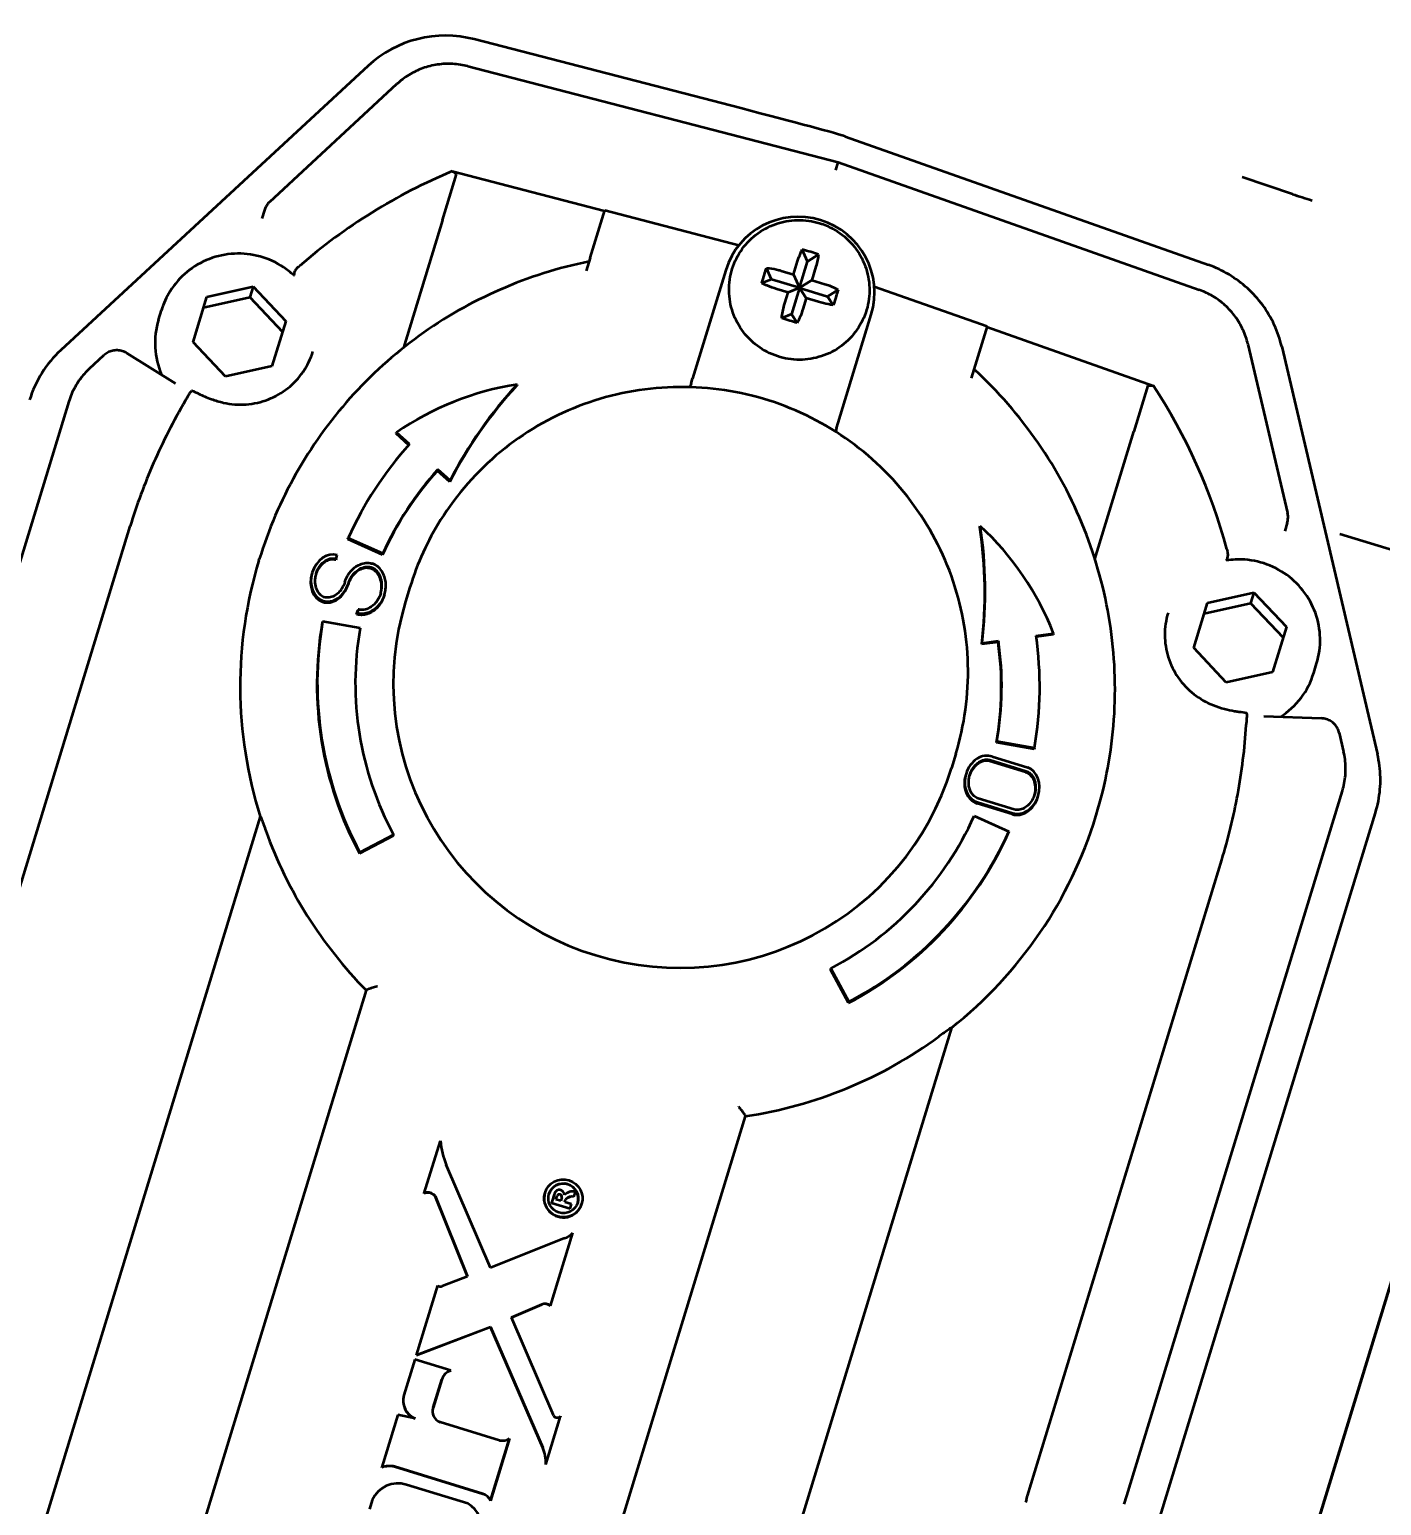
# Model space of a CAD drawing. Header units: inches. Extents: x 11 to 1621, y 11 to 1332.
# Drawn here: x 1189.688 to 1192.485, y 367.974 to 371.029 of the extents above; entities that cross this region are included whole.
import ezdxf

# ---------------------------------------------------------------- set-up
doc = ezdxf.new("R2010")
doc.units = ezdxf.units.IN
doc.header["$LTSCALE"] = 48
doc.header["$MEASUREMENT"] = 0
doc.layers.add('Visible (ANSI)', color=7, linetype='Continuous', lineweight=50)

msp = doc.modelspace()

# ---------------------------------------------------------------- linework, layer by layer
at = {"layer": 'Visible (ANSI)'}
for p, q in [((1191.159547, 370.866202), (1190.608197, 371.009011)), ((1190.388245, 370.95404), (1189.752221, 370.365356)), ((1190.594744, 370.953238), (1191.361402, 370.754662)), ((1190.184747, 370.672781), (1190.448132, 370.916562)), ((1191.375669, 370.807918), (1192.127358, 370.542046)), ((1190.542571, 370.634883), (1190.571555, 370.729686)), ((1190.562108, 370.735838), (1190.87779, 370.654072)), ((1191.356392, 370.738277), (1191.361402, 370.754662)), ((1191.361402, 370.754662), (1192.108032, 370.49058)), ((1192.301059, 370.688719), (1192.197477, 370.723875)), ((1190.173918, 370.655529), (1190.168659, 370.638329)), ((1190.848028, 370.556725), (1190.878085, 370.655037)), ((1190.878085, 370.655037), (1191.155789, 370.583108)), ((1190.542571, 370.634883), (1190.461822, 370.370765)), ((1190.848028, 370.556725), (1190.839821, 370.529883)), ((1191.268875, 370.522292), (1191.277263, 370.549726)), ((1191.280921, 370.494364), (1191.297601, 370.54892)), ((1191.297601, 370.54892), (1191.286868, 370.573802)), ((1191.320489, 370.563596), (1191.297601, 370.54892)), ((1191.128492, 370.53148), (1191.059927, 370.307212)), ((1191.222998, 370.512073), (1191.212822, 370.535665)), ((1191.243238, 370.53013), (1191.268875, 370.522292)), ((1191.268875, 370.522292), (1191.280921, 370.494364)), ((1191.315125, 370.538909), (1191.306525, 370.510781)), ((1190.054839, 370.475714), (1190.150618, 370.497452)), ((1190.150618, 370.497452), (1190.143857, 370.475338)), ((1190.150618, 370.497452), (1190.217867, 370.425871)), ((1191.222998, 370.512073), (1191.203414, 370.504225)), ((1191.280921, 370.494364), (1191.222998, 370.512073)), ((1191.257463, 370.484964), (1191.234024, 370.49213)), ((1191.25064, 370.462647), (1191.257463, 370.484964)), ((1191.280921, 370.494364), (1191.257463, 370.484964)), ((1191.280921, 370.494364), (1191.264242, 370.439808)), ((1191.306525, 370.510781), (1191.280921, 370.494364)), ((1191.280921, 370.494364), (1191.295113, 370.473454)), ((1191.280921, 370.494364), (1191.338844, 370.476655)), ((1191.306525, 370.510781), (1191.333807, 370.50244)), ((1191.338844, 370.476655), (1191.360845, 370.490763)), ((1191.43593, 370.49746), (1191.669229, 370.414943)), ((1190.026308, 370.382394), (1190.054839, 370.475714)), ((1190.048078, 370.453599), (1190.143857, 370.475338)), ((1190.143857, 370.475338), (1190.211106, 370.403757)), ((1191.295113, 370.473454), (1191.288077, 370.450442)), ((1191.320197, 370.465785), (1191.295113, 370.473454)), ((1191.338844, 370.476655), (1191.350899, 370.458893)), ((1189.954564, 370.428482), (1189.960573, 370.448139)), ((1190.217867, 370.425871), (1190.189336, 370.332552)), ((1191.264242, 370.439808), (1191.244332, 370.43183)), ((1191.264242, 370.439808), (1191.276331, 370.421995)), ((1191.361125, 370.215127), (1191.42969, 370.439394)), ((1191.669229, 370.414943), (1191.639172, 370.31663)), ((1191.668934, 370.413977), (1192.01352, 370.292097)), ((1190.093557, 370.310813), (1190.026308, 370.382394)), ((1192.20907, 370.37819), (1192.291106, 370.028803)), ((1192.278933, 370.373466), (1192.477033, 369.529765)), ((1189.812108, 370.327879), (1189.841384, 370.354975)), ((1189.888985, 370.359467), (1189.990112, 370.296576)), ((1190.189336, 370.332552), (1190.093557, 370.310813)), ((1191.056642, 370.296468), (1191.059927, 370.307212)), ((1191.639172, 370.31663), (1191.636491, 370.307862)), ((1190.696774, 370.294674), (1190.696023, 370.292217)), ((1192.002247, 370.292279), (1191.973263, 370.197477)), ((1189.769029, 370.259261), (1189.322907, 368.800063)), ((1191.35784, 370.204382), (1191.361125, 370.215127)), ((1190.446178, 370.192797), (1190.446929, 370.195254)), ((1190.472474, 370.169277), (1190.446178, 370.192797)), ((1190.474037, 370.171007), (1190.446929, 370.195254)), ((1191.892514, 369.933358), (1191.973263, 370.197477)), ((1190.532636, 370.118592), (1190.531884, 370.116135)), ((1190.557248, 370.093448), (1190.531884, 370.116135)), ((1190.557999, 370.095905), (1190.532636, 370.118592)), ((1190.557248, 370.093448), (1190.557999, 370.095905)), ((1189.493606, 368.685108), (1189.895971, 370.001184)), ((1191.65443, 369.999202), (1191.655181, 370.001659)), ((1192.290436, 370.008445), (1192.285177, 369.991245)), ((1190.346384, 369.974112), (1190.347135, 369.976569)), ((1190.41834, 369.942164), (1190.346384, 369.974112)), ((1190.419092, 369.944621), (1190.347135, 369.976569)), ((1192.399597, 369.985369), (1192.929297, 369.823423)), ((1190.162525, 369.930437), (1190.163276, 369.932895)), ((1190.322339, 369.933922), (1190.321588, 369.931464)), ((1190.322339, 369.933922), (1190.324696, 369.94163)), ((1190.41834, 369.942164), (1190.419092, 369.944621)), ((1190.272815, 369.905594), (1190.272064, 369.903137)), ((1190.394397, 369.91622), (1190.393646, 369.913763)), ((1190.340015, 369.885174), (1190.339998, 369.88512)), ((1190.347568, 369.882783), (1190.346816, 369.880326)), ((1190.347589, 369.882853), (1190.347568, 369.882783)), ((1190.474991, 369.875209), (1190.465977, 369.845723)), ((1190.294838, 369.846992), (1190.294087, 369.844535)), ((1190.421578, 369.857549), (1190.422329, 369.860006)), ((1192.097047, 369.749306), (1192.125577, 369.842625)), ((1192.118816, 369.820511), (1192.214596, 369.842249)), ((1192.125577, 369.842625), (1192.221357, 369.864363)), ((1192.221357, 369.864363), (1192.214596, 369.842249)), ((1192.214596, 369.842249), (1192.281845, 369.770668)), ((1192.221357, 369.864363), (1192.288606, 369.792782)), ((1190.364695, 369.81883), (1190.36691, 369.826583)), ((1190.365446, 369.821288), (1190.364695, 369.81883)), ((1190.367661, 369.829041), (1190.365446, 369.821288)), ((1190.367661, 369.829041), (1190.36691, 369.826583)), ((1190.294284, 369.803703), (1190.293533, 369.801246)), ((1190.371804, 369.789951), (1190.294284, 369.803703)), ((1192.288606, 369.792782), (1192.260075, 369.699463)), ((1191.692043, 369.761439), (1191.658329, 369.756813)), ((1191.65908, 369.759271), (1191.658329, 369.756813)), ((1191.65908, 369.759271), (1191.692794, 369.763896)), ((1191.692794, 369.763896), (1191.692043, 369.761439)), ((1191.770685, 369.774582), (1191.806717, 369.779526)), ((1191.805966, 369.777069), (1191.771013, 369.772273)), ((1191.806717, 369.779526), (1191.805966, 369.777069)), ((1192.164296, 369.677725), (1192.097047, 369.749306)), ((1192.260075, 369.699463), (1192.164296, 369.677725)), ((1192.345326, 369.697552), (1192.351335, 369.717209)), ((1192.081804, 367.051399), (1192.88066, 369.664338)), ((1192.869247, 369.62701), (1192.093216, 367.088727)), ((1192.242094, 369.608076), (1192.361101, 369.603665)), ((1192.398052, 369.573324), (1192.40717, 369.534489)), ((1191.689643, 369.556174), (1191.688892, 369.553717)), ((1191.766412, 369.539965), (1191.688892, 369.553717)), ((1191.689643, 369.556174), (1191.767163, 369.542423)), ((1191.767163, 369.542423), (1191.766412, 369.539965)), ((1191.604485, 369.529888), (1191.595471, 369.500402)), ((1191.675267, 369.517407), (1191.674515, 369.51495)), ((1191.749099, 369.492151), (1191.674515, 369.51495)), ((1191.675267, 369.517407), (1191.74985, 369.494608)), ((1191.679672, 369.524464), (1191.753336, 369.501943)), ((1191.625746, 369.48909), (1191.624995, 369.486633)), ((1191.74985, 369.494608), (1191.749099, 369.492151)), ((1191.958393, 367.994314), (1192.404514, 369.453513)), ((1191.649681, 369.42987), (1191.64893, 369.427413)), ((1191.721517, 369.405225), (1191.64893, 369.427413)), ((1191.649681, 369.42987), (1191.722268, 369.407683)), ((1191.725562, 369.415113), (1191.651119, 369.437843)), ((1191.774474, 369.440933), (1191.775225, 369.44339)), ((1190.165205, 369.400572), (1189.419748, 366.962294)), ((1191.642356, 369.401505), (1191.714312, 369.369557)), ((1191.722268, 369.407683), (1191.721517, 369.405225)), ((1191.854674, 367.385751), (1192.473053, 369.408377)), ((1191.894415, 369.400945), (1191.895166, 369.403402)), ((1190.440207, 369.360264), (1190.370823, 369.323754)), ((1190.440958, 369.362721), (1190.371574, 369.326211)), ((1190.440207, 369.360264), (1190.440958, 369.362721)), ((1191.714312, 369.369557), (1191.713561, 369.3671)), ((1190.370823, 369.323754), (1190.371574, 369.326211)), ((1191.752594, 367.994466), (1192.154959, 369.310542)), ((1191.346121, 369.085985), (1191.345369, 369.083528)), ((1191.382475, 369.01446), (1191.345369, 369.083528)), ((1191.346121, 369.085985), (1191.383226, 369.016918)), ((1190.384558, 369.040784), (1189.649381, 366.63613)), ((1191.383226, 369.016918), (1191.382475, 369.01446)), ((1191.595897, 368.963166), (1190.85044, 366.524887)), ((1190.433718, 366.373769), (1191.169346, 368.779899)), ((1190.5043, 368.620536), (1190.538024, 368.729099)), ((1190.641385, 368.466368), (1190.550124, 368.679666)), ((1190.504225, 368.62029), (1190.5043, 368.620536)), ((1190.75449, 368.621657), (1190.754415, 368.621411)), ((1190.774152, 368.620063), (1190.768215, 368.600647)), ((1190.814254, 368.613361), (1190.817275, 368.623242)), ((1190.5246, 368.617827), (1190.524525, 368.617582)), ((1190.52701, 368.61511), (1190.526935, 368.614864)), ((1190.594207, 368.448359), (1190.526935, 368.614864)), ((1190.52701, 368.61511), (1190.594359, 368.448416)), ((1190.768215, 368.600647), (1190.76814, 368.600401)), ((1190.806688, 368.588616), (1190.76814, 368.600401)), ((1190.768215, 368.600647), (1190.806763, 368.588862)), ((1190.777193, 368.607698), (1190.779592, 368.615545)), ((1190.787132, 368.604659), (1190.777193, 368.607698)), ((1190.789285, 368.611701), (1190.787132, 368.604659)), ((1190.795432, 368.602122), (1190.797203, 368.607916)), ((1190.809525, 368.597895), (1190.795432, 368.602122)), ((1190.806688, 368.588616), (1190.806763, 368.588862)), ((1190.806763, 368.588862), (1190.809525, 368.597895)), ((1190.814254, 368.613361), (1190.814179, 368.613115)), ((1190.830276, 368.598487), (1190.830201, 368.598241)), ((1190.765893, 368.387899), (1190.812074, 368.53895)), ((1190.795095, 368.527472), (1190.641385, 368.466368)), ((1190.594359, 368.448416), (1190.541659, 368.428371)), ((1190.488517, 368.285662), (1190.532484, 368.429474)), ((1190.685366, 368.363577), (1190.747654, 368.390733)), ((1190.747579, 368.390487), (1190.685443, 368.363397)), ((1190.747654, 368.390733), (1190.747579, 368.390487)), ((1190.765893, 368.387899), (1190.765817, 368.387653)), ((1190.771889, 368.161364), (1190.685366, 368.363577)), ((1190.641711, 368.343715), (1190.488441, 368.285416)), ((1190.488517, 368.285662), (1190.641786, 368.34396)), ((1190.641711, 368.343715), (1190.641786, 368.34396)), ((1190.749757, 368.094122), (1190.641711, 368.343715)), ((1190.641786, 368.34396), (1190.749833, 368.094367)), ((1190.488441, 368.285416), (1190.488517, 368.285662)), ((1190.485366, 368.276718), (1190.462619, 368.202875)), ((1190.559813, 368.253817), (1190.485366, 368.276718)), ((1190.559813, 368.253817), (1190.559738, 368.253572)), ((1190.540884, 368.235294), (1190.52286, 368.176856)), ((1190.522935, 368.177102), (1190.540959, 368.235539)), ((1190.462619, 368.202875), (1190.462544, 368.202629)), ((1190.450047, 368.162113), (1190.416596, 368.053658)), ((1190.485556, 368.154358), (1190.450047, 368.162113)), ((1190.522935, 368.177102), (1190.52286, 368.176856)), ((1190.660325, 368.10931), (1190.537564, 368.147168)), ((1190.756195, 368.059355), (1190.786782, 368.159216)), ((1190.786782, 368.159216), (1190.786707, 368.15897)), ((1190.681154, 368.112916), (1190.641493, 367.984327)), ((1190.641568, 367.984572), (1190.681229, 368.113162)), ((1190.681229, 368.113162), (1190.681154, 368.112916)), ((1190.416521, 368.053412), (1190.416596, 368.053658)), ((1190.443284, 368.055068), (1190.443209, 368.054822)), ((1190.625822, 367.998506), (1190.443209, 368.054822)), ((1190.443284, 368.055068), (1190.625897, 367.998752)), ((1190.756195, 368.059355), (1190.756119, 368.059109)), ((1190.594503, 367.978596), (1190.4676, 368.017394)), ((1190.39699, 367.985441), (1190.391087, 367.966903)), ((1190.641568, 367.984572), (1190.641493, 367.984327)), ((1191.953134, 367.977114), (1191.958393, 367.994314))]:
    msp.add_line(p, q, dxfattribs=at)
for centre, major_axis, ratio, start_param, end_param in [((1190.549642, 370.782245), (0.225899, -0.069064), 0.99144486, 1.61442956, 2.61799388), ((1191.158796, 370.863745), (0.218642, -0.05663), 0.01136565, 0.13028447, 1.57030427), ((1191.025465, 369.655863), (1.129494, -0.345321), 0.99144486, 2.26856004, 2.58531758), ((1191.279091, 370.485437), (0.150599, -0.046043), 0.99144486, 0, 3.14159265), ((1190.114575, 370.379561), (-0.160012, 0.04892), 0.99144486, 0, 0.70056074), ((1189.913618, 370.193561), (-0.225899, 0.069064), 0.99144486, 5.75958653, 6.28318531), ((1190.7932, 369.702031), (0.57819, -0.17677), 0.99144486, 2.02539547, 2.47543636), ((1191.3752, 369.67575), (-0.878533, 0.268594), 0.99144486, 5.83953483, 6.10626757), ((1191.375951, 369.678207), (-0.878533, 0.268594), 0.99144486, 5.83953483, 6.10626757), ((1191.025465, 369.655863), (1.129494, -0.345321), 0.99144486, 0.55627507, 0.87303261), ((1191.030724, 369.673063), (-0.715346, 0.218703), 0.99144486, 5.84685299, 6.16101226), ((1191.029972, 369.670606), (-0.640046, 0.195682), 0.99144486, 5.84685299, 6.16101226), ((1191.030724, 369.673063), (-0.640046, 0.195682), 0.99144486, 5.84685299, 6.16101226), ((1190.746642, 369.86792), (0.878533, -0.268594), 0.99144486, 0.17691774, 0.44365048), ((1190.747394, 369.870377), (0.878533, -0.268594), 0.99144486, 0.17691774, 0.44365048), ((1191.243838, 369.564257), (0.57819, -0.17677), 0.99144486, 0.66615629, 1.11619718), ((1190.310379, 369.894801), (0.015793, 0.046367), 0.79756308, 0.03959973, 1.60950401), ((1191.02847, 369.665691), (-0.865945, 0.264746), 0.99144486, 0, 0.59866805), ((1190.309241, 369.891079), (0.012835, 0.047271), 0.79756308, 1.53208864, 3.07939024), ((1190.309992, 369.893536), (0.012835, 0.047271), 0.79756308, 1.53208864, 3.07939024), ((1190.309241, 369.891079), (0.015783, 0.046336), 0.79808266, 3.15856803, 4.75347133), ((1190.309992, 369.893536), (0.015783, 0.046336), 0.79808266, 3.15856803, 4.75347133), ((1191.030724, 369.673063), (-0.564747, 0.17266), 0.99144486, 0, 3.14159265), ((1191.029972, 369.670606), (-0.715346, 0.218703), 0.99144486, 0.12217305, 0.78539816), ((1191.030724, 369.673063), (-0.715346, 0.218703), 0.99144486, 0.12217305, 0.78539816), ((1191.030724, 369.673063), (-0.640046, 0.195682), 0.99144486, 0.12217305, 0.78539816), ((1191.029972, 369.670606), (0.640046, -0.195682), 0.99144486, 0.12217305, 0.43633231), ((1191.030724, 369.673063), (0.640046, -0.195682), 0.99144486, 0.12217305, 0.43633231), ((1191.030724, 369.673063), (0.715346, -0.218703), 0.99144486, 0.12217305, 0.43633231), ((1192.185314, 369.746473), (0.160012, -0.04892), 0.99144486, 5.58262456, 6.28318531), ((1191.66331, 369.478298), (0.015793, 0.046367), 0.79756308, 6.26774272, 7.89268932), ((1191.66217, 369.474571), (0.012835, 0.047271), 0.7975631, 1.53200562, 3.13079937), ((1191.662922, 369.477028), (0.012835, 0.047271), 0.7975631, 1.53200562, 3.13079937), ((1191.738048, 369.455448), (0.012835, 0.047271), 0.79756308, 4.67368129, 6.21734593), ((1191.73691, 369.451725), (0.015793, 0.046367), 0.79756308, 3.15238793, 4.75109667), ((1191.737662, 369.454182), (0.015793, 0.046367), 0.79756308, 3.15238793, 4.75109667), ((1191.030724, 369.673063), (0.640046, -0.195682), 0.99144486, 5.49778714, 6.16101226), ((1191.02847, 369.665691), (0.865945, -0.264746), 0.99144486, 5.68451725, 6.28318531), ((1191.029221, 369.668148), (0.865945, -0.264746), 0.99144486, 3.77781197, 4.21371563), ((1191.029972, 369.670606), (0.715346, -0.218703), 0.99144486, 5.49778714, 6.16101226), ((1191.030724, 369.673063), (0.715346, -0.218703), 0.99144486, 5.49778714, 6.16101226), ((1191.029221, 369.668148), (0.865945, -0.264746), 0.99144486, 5.16218584, 5.64696599), ((1190.694524, 368.74001), (-0.150191, 0.045918), 0.99144486, 0.36919566, 0.69677144), ((1190.512159, 368.601963), (-0.019194, 0.005868), 0.99144486, 4.34228419, 5.41339557), ((1190.512234, 368.602209), (0.018353, 0.007945), 0.99855778, 0.49968494, 1.57079633), ((1190.792308, 368.609826), (0.037893, -0.011585), 0.99144486, 3.14159265, 6.28318531), ((1190.792308, 368.609826), (0.029731, -0.00909), 0.99144486, 0.00416795, 3.1374247), ((1190.784512, 368.616881), (-0.01036, 0.003182), 0.99144489, 4.81972955, 6.28318531), ((1190.783059, 368.615976), (0.011557, -0.00351), 0.99144492, 0.39684615, 1.57079633), ((1190.81089, 368.603456), (0.020054, -0.006131), 0.99144486, 1.55551718, 2.72120886), ((1190.519825, 368.611069), (-0.003796, 0.00711), 0.99989766, 4.71238898, 5.16605782), ((1190.519901, 368.611314), (0.006558, -0.004732), 0.99319149, 1.11712749, 1.57079633), ((1190.784207, 368.612985), (0.005002, -0.001529), 0.99144486, 0, 2.97860611), ((1190.784282, 368.613231), (-0.00469, 0.002314), 0.99189357, 3.3045792, 6.28318531), ((1190.80997, 368.597242), (-0.015839, 0.004843), 0.99144486, 4.74959276, 5.89483034), ((1190.810045, 368.597488), (-0.012842, 0.010429), 0.99389083, 5.13794773, 6.28318531), ((1190.783923, 368.561774), (0.034699, -0.010609), 0.99144486, 5.31991344, 5.89561957), ((1190.538029, 368.437091), (-0.008734, -0.003636), 0.99832139, 0.553935, 1.57079633), ((1190.754178, 368.372587), (-0.018344, 0.005608), 0.99144486, 4.35415705, 5.35816131), ((1190.754253, 368.372833), (0.017942, 0.006615), 0.9976346, 0.56679206, 1.57079633), ((1190.567317, 368.227142), (-0.026453, 0.008088), 0.99144486, 5.28446054, 6.28073787), ((1190.567392, 368.227388), (-0.026453, 0.008088), 0.99144486, 5.28446054, 6.28073787), ((1190.50162, 368.191346), (-0.038892, 0.011891), 0.99144486, 0.00937237, 1.45872318), ((1190.501545, 368.1911), (-0.038892, 0.011891), 0.99144486, 0.00937237, 1.42821435), ((1190.544245, 368.168827), (-0.021863, 0.006684), 0.99144486, 6.20884291, 7.8515342), ((1190.54417, 368.168581), (-0.021863, 0.006684), 0.99144486, 6.20884291, 6.27751727), ((1190.779574, 368.164255), (-0.008006, 0.001936), 0.99150391, 0.60185146, 1.57079633), ((1190.778513, 368.169117), (0.008269, -0.009901), 0.99660889, 5.52237988, 6.28318531), ((1190.665913, 368.136625), (-0.026891, 0.008221), 0.99144486, 1.66489368, 2.44158534), ((1190.676897, 368.063345), (0.075907, -0.023207), 0.99144486, 0.24530749, 0.70060896), ((1190.676972, 368.063591), (0.075907, -0.023207), 0.99144486, 0.24530749, 0.70060896), ((1190.433132, 367.998179), (-0.055486, 0.016964), 0.99144486, 4.83201554, 5.29728305), ((1190.433207, 367.998425), (0.055486, -0.016964), 0.99144486, 1.69042288, 2.15569039), ((1190.450218, 367.962694), (-0.055361, 0.016926), 0.99144486, 4.70151732, 6.17511454), ((1190.56739, 367.930132), (0.053544, -0.01637), 0.99144486, 0, 1.35921417), ((1190.618556, 367.974948), (-0.023779, 0.00727), 0.99144486, 3.83064112, 4.70994154), ((1190.618631, 367.975194), (0.023779, -0.00727), 0.99144486, 0.68904846, 1.56834889)]:
    msp.add_ellipse(centre, major_axis=major_axis, ratio=ratio, start_param=start_param, end_param=end_param, dxfattribs=at)
for major_axis in [(-0.037893, 0.011585), (-0.029731, 0.00909)]:
    msp.add_ellipse((1190.792383, 368.610072), major_axis=major_axis, ratio=0.99144486, dxfattribs=at)
for points, knots in [([(1190.594744, 370.953238), (1190.584556, 370.955877), (1190.574105, 370.957499), (1190.553093, 370.958643), (1190.542532, 370.958164), (1190.521724, 370.955125), (1190.511477, 370.952565), (1190.491706, 370.945461), (1190.482182, 370.940918), (1190.464241, 370.930029), (1190.455825, 370.923683), (1190.448132, 370.916562)], [0.04363323, 0.04363323, 0.04363323, 0.04363323, 0.2443461, 0.2443461, 0.44505896, 0.44505896, 0.64577182, 0.64577182, 0.84648469, 0.84648469, 1.04719755, 1.04719755, 1.04719755, 1.04719755]), ([(1190.562108, 370.735838), (1190.562364, 370.735744), (1190.562622, 370.735641), (1190.565621, 370.734364), (1190.568467, 370.732362), (1190.571555, 370.729686)], [-4.1942685455, -4.1942685455, -4.1942685455, -4.1942685455, -4.1881722688, -4.1881722688, -4.1238288679, -4.1238288679, -4.1238288679, -4.1238288679]), ([(1190.184747, 370.672781), (1190.183739, 370.671849), (1190.18278, 370.670863), (1190.180972, 370.668796), (1190.180122, 370.667715), (1190.17854, 370.665468), (1190.177809, 370.664303), (1190.176472, 370.661902), (1190.175867, 370.660665), (1190.174791, 370.658136), (1190.17432, 370.656843), (1190.173918, 370.655529)], [1.047197551, 1.047197551, 1.047197551, 1.047197551, 1.151917306, 1.151917306, 1.256637061, 1.256637061, 1.361356817, 1.361356817, 1.466076572, 1.466076572, 1.570796327, 1.570796327, 1.570796327, 1.570796327]), ([(1191.322827, 370.628489), (1191.307975, 370.633029), (1191.292396, 370.635185), (1191.26136, 370.634502), (1191.245907, 370.631667), (1191.216709, 370.62129), (1191.202965, 370.613758), (1191.178591, 370.594765), (1191.167956, 370.583316), (1191.150871, 370.557666), (1191.144415, 370.543476), (1191.136323, 370.513784), (1191.134685, 370.498291), (1191.136382, 370.467553), (1191.139721, 370.452316), (1191.151035, 370.42362), (1191.159018, 370.410171), (1191.178828, 370.386414), (1191.190661, 370.376117), (1191.216986, 370.359721), (1191.231478, 370.353633), (1191.261651, 370.346295), (1191.277327, 370.345049), (1191.308264, 370.347537), (1191.32352, 370.351266), (1191.352049, 370.363324), (1191.365322, 370.371642), (1191.38853, 370.39202), (1191.39847, 370.404066), (1191.414016, 370.430663), (1191.419626, 370.445205), (1191.425962, 370.475317), (1191.426689, 370.490881), (1191.423196, 370.521475), (1191.418971, 370.536497), (1191.405995, 370.564497), (1191.397237, 370.577465), (1191.376067, 370.600042), (1191.363649, 370.609638), (1191.341385, 370.62177), (1191.332252, 370.625607), (1191.322827, 370.628489)], [0, 0, 0, 0, 0.32127754, 0.32127754, 0.64230607, 0.64230607, 0.96267998, 0.96267998, 1.28224411, 1.28224411, 1.60116554, 1.60116554, 1.91987519, 1.91987519, 2.23889154, 2.23889154, 2.55860446, 2.55860446, 2.87912019, 2.87912019, 3.20022979, 3.20022979, 3.52149878, 3.52149878, 3.84243249, 3.84243249, 4.16266096, 4.16266096, 4.48208598, 4.48208598, 4.80093116, 4.80093116, 5.11965909, 5.11965909, 5.4387804, 5.4387804, 5.75864156, 5.75864156, 6.0792897, 6.0792897, 6.28318531, 6.28318531, 6.28318531, 6.28318531]), ([(1190.234498, 370.52057), (1190.227874, 370.526723), (1190.220751, 370.532341), (1190.198353, 370.547245), (1190.181893, 370.554751), (1190.147437, 370.564242), (1190.129445, 370.566222), (1190.093765, 370.564442), (1190.076082, 370.560687), (1190.042833, 370.547819), (1190.027269, 370.538717), (1189.999845, 370.516093), (1189.987983, 370.502585), (1189.970873, 370.475273), (1189.964807, 370.461987), (1189.960573, 370.448139)], [5.82789717, 5.82789717, 5.82789717, 5.82789717, 5.99039925, 5.99039925, 6.3113468, 6.3113468, 6.63247646, 6.63247646, 6.95334905, 6.95334905, 7.27361998, 7.27361998, 7.59317452, 7.59317452, 7.85398163, 7.85398163, 7.85398163, 7.85398163]), ([(1190.845632, 370.54889), (1190.782313, 370.536157), (1190.720406, 370.516652), (1190.602241, 370.464984), (1190.545988, 370.432822), (1190.441709, 370.357312), (1190.393688, 370.313965), (1190.308076, 370.218065), (1190.270489, 370.165516), (1190.207471, 370.05362), (1190.182042, 369.994277), (1190.163276, 369.932895)], [0.4987517, 0.4987517, 0.4987517, 0.4987517, 0.71316062, 0.71316062, 0.92756955, 0.92756955, 1.14197848, 1.14197848, 1.3563874, 1.3563874, 1.57079633, 1.57079633, 1.57079633, 1.57079633]), ([(1191.277263, 370.549726), (1191.279025, 370.555282), (1191.280969, 370.560731), (1191.284166, 370.568214), (1191.285481, 370.571008), (1191.286868, 370.573802)], [-0.8666689291, -0.8666689291, -0.8666689291, -0.8666689291, -0.8255777353, -0.8255777353, -0.8021974433, -0.8021974433, -0.8021974433, -0.8021974433]), ([(1191.320489, 370.563596), (1191.315073, 370.565493), (1191.309722, 370.56723), (1191.298939, 370.570526), (1191.292983, 370.572226), (1191.286868, 370.573802)], [0.9818741699, 0.9818741699, 0.9818741699, 0.9818741699, 1.0228590161, 1.0228590161, 1.0677939785, 1.0677939785, 1.0677939785, 1.0677939785]), ([(1191.320489, 370.563596), (1191.319947, 370.559598), (1191.319286, 370.555606), (1191.317619, 370.547788), (1191.316443, 370.543372), (1191.315125, 370.538909)], [-1.1515257425, -1.1515257425, -1.1515257425, -1.1515257425, -1.1215678958, -1.1215678958, -1.088655892, -1.088655892, -1.088655892, -1.088655892]), ([(1190.243646, 370.537634), (1190.242735, 370.536932), (1190.241885, 370.536176), (1190.240261, 370.534524), (1190.239503, 370.533627), (1190.237366, 370.530686), (1190.236334, 370.528572), (1190.235123, 370.524506), (1190.234897, 370.522563), (1190.234999, 370.520487), (1190.235013, 370.520275), (1190.235032, 370.520063)], [-0.0777590195, -0.0777590195, -0.0777590195, -0.0777590195, -0.0688979502, -0.0688979502, -0.0593745104, -0.0593745104, -0.0385953758, -0.0385953758, -0.019124103, -0.019124103, -0.0168890269, -0.0168890269, -0.0168890269, -0.0168890269]), ([(1190.243646, 370.537634), (1190.244163, 370.538038), (1190.244681, 370.538447), (1190.245546, 370.539151), (1190.245895, 370.53944), (1190.246462, 370.539917), (1190.246681, 370.540104), (1190.246947, 370.540334), (1190.246997, 370.540377), (1190.247046, 370.540419)], [0.1486504897, 0.1486504897, 0.1486504897, 0.1486504897, 0.1536924736, 0.1536924736, 0.1571504493, 0.1571504493, 0.1593505532, 0.1593505532, 0.1598506024, 0.1598506024, 0.1598506024, 0.1598506024]), ([(1191.203414, 370.504225), (1191.205055, 370.510572), (1191.20681, 370.516736), (1191.209894, 370.526824), (1191.211308, 370.531221), (1191.212822, 370.535665)], [-1.0674606037, -1.0674606037, -1.0674606037, -1.0674606037, -1.020663621, -1.020663621, -0.9863791819, -0.9863791819, -0.9863791819, -0.9863791819]), ([(1191.212822, 370.535665), (1191.219739, 370.535183), (1191.227145, 370.53415), (1191.236701, 370.531989), (1191.239947, 370.531105), (1191.243238, 370.53013)], [-1.1622365962, -1.1622365962, -1.1622365962, -1.1622365962, -1.111614758, -1.111614758, -1.0873376103, -1.0873376103, -1.0873376103, -1.0873376103]), ([(1192.278933, 370.373466), (1192.27534, 370.388767), (1192.270198, 370.403712), (1192.257025, 370.432295), (1192.248994, 370.445931), (1192.230366, 370.471349), (1192.21977, 370.483129), (1192.19644, 370.504365), (1192.183706, 370.51382), (1192.156609, 370.530028), (1192.142247, 370.53678), (1192.127358, 370.542046)], [5.23598776, 5.23598776, 5.23598776, 5.23598776, 5.43670062, 5.43670062, 5.63741348, 5.63741348, 5.83812635, 5.83812635, 6.03883921, 6.03883921, 6.23955208, 6.23955208, 6.23955208, 6.23955208]), ([(1191.234024, 370.49213), (1191.227212, 370.494278), (1191.220367, 370.496706), (1191.210858, 370.500692), (1191.207117, 370.502417), (1191.203414, 370.504225)], [-0.8718446075, -0.8718446075, -0.8718446075, -0.8718446075, -0.8219001622, -0.8219001622, -0.7918420458, -0.7918420458, -0.7918420458, -0.7918420458]), ([(1191.333807, 370.50244), (1191.337081, 370.501408), (1191.340266, 370.500326), (1191.348961, 370.496943), (1191.355168, 370.493948), (1191.360845, 370.490763)], [-0.8558635052, -0.8558635052, -0.8558635052, -0.8558635052, -0.8315863574, -0.8315863574, -0.7845379793, -0.7845379793, -0.7845379793, -0.7845379793]), ([(1191.360845, 370.490763), (1191.35959, 370.486141), (1191.358277, 370.481615), (1191.355144, 370.471368), (1191.353121, 370.465175), (1191.350899, 370.458893)], [-1.0564021148, -1.0564021148, -1.0564021148, -1.0564021148, -1.0213849544, -1.0213849544, -0.9740437362, -0.9740437362, -0.9740437362, -0.9740437362]), ([(1192.20907, 370.37819), (1192.206674, 370.388395), (1192.203245, 370.398362), (1192.194461, 370.417422), (1192.189106, 370.426513), (1192.176687, 370.443459), (1192.169623, 370.451312), (1192.154072, 370.465467), (1192.145585, 370.471769), (1192.127526, 370.482571), (1192.117954, 370.48707), (1192.108032, 370.49058)], [5.23598776, 5.23598776, 5.23598776, 5.23598776, 5.43670062, 5.43670062, 5.63741348, 5.63741348, 5.83812635, 5.83812635, 6.03883921, 6.03883921, 6.23955208, 6.23955208, 6.23955208, 6.23955208]), ([(1191.244332, 370.43183), (1191.245342, 370.440684), (1191.247172, 370.450367), (1191.249813, 370.459876), (1191.250219, 370.46125), (1191.25064, 370.462647)], [-1.1647429185, -1.1647429185, -1.1647429185, -1.1647429185, -1.0999329538, -1.0999329538, -1.0892096269, -1.0892096269, -1.0892096269, -1.0892096269]), ([(1191.350899, 370.458893), (1191.347303, 370.459424), (1191.343742, 370.460017), (1191.334078, 370.461941), (1191.327045, 370.463756), (1191.320197, 370.465785)], [-1.1663684872, -1.1663684872, -1.1663684872, -1.1663684872, -1.1398487924, -1.1398487924, -1.0899043471, -1.0899043471, -1.0899043471, -1.0899043471]), ([(1191.276331, 370.421995), (1191.271083, 370.423438), (1191.265957, 370.424934), (1191.25565, 370.428085), (1191.250027, 370.429891), (1191.244332, 370.43183)], [-1.0602807585, -1.0602807585, -1.0602807585, -1.0602807585, -1.0211974136, -1.0211974136, -0.9781499652, -0.9781499652, -0.9781499652, -0.9781499652]), ([(1189.888985, 370.359467), (1189.886079, 370.361274), (1189.882938, 370.362701), (1189.876395, 370.364701), (1189.872993, 370.365275), (1189.866154, 370.365528), (1189.862717, 370.365208), (1189.856038, 370.363692), (1189.852796, 370.362496), (1189.846728, 370.359303), (1189.843902, 370.357307), (1189.841384, 370.354975)], [6.02138592, 6.02138592, 6.02138592, 6.02138592, 6.28318531, 6.28318531, 6.54498469, 6.54498469, 6.80678408, 6.80678408, 7.06858347, 7.06858347, 7.33038286, 7.33038286, 7.33038286, 7.33038286]), ([(1190.089115, 370.256932), (1190.104461, 370.253431), (1190.120325, 370.252228), (1190.151675, 370.25452), (1190.167157, 370.258015), (1190.196361, 370.269385), (1190.210079, 370.277258), (1190.234539, 370.296675), (1190.245278, 370.308217), (1190.26283, 370.333945), (1190.269641, 370.348128), (1190.274189, 370.363004)], [3.21464141, 3.21464141, 3.21464141, 3.21464141, 3.51419092, 3.51419092, 3.81374044, 3.81374044, 4.11328995, 4.11328995, 4.41283947, 4.41283947, 4.71238898, 4.71238898, 4.71238898, 4.71238898]), ([(1189.812108, 370.327879), (1189.808094, 370.324164), (1189.804277, 370.320238), (1189.797078, 370.31201), (1189.793695, 370.307706), (1189.787404, 370.29877), (1189.784495, 370.294136), (1189.779181, 370.284589), (1189.776776, 370.279676), (1189.772499, 370.269623), (1189.770626, 370.264485), (1189.769029, 370.259261)], [1.047197551, 1.047197551, 1.047197551, 1.047197551, 1.151917306, 1.151917306, 1.256637061, 1.256637061, 1.361356817, 1.361356817, 1.466076572, 1.466076572, 1.570796327, 1.570796327, 1.570796327, 1.570796327]), ([(1191.895166, 369.403402), (1191.914789, 369.467584), (1191.927123, 369.53399), (1191.936603, 369.667936), (1191.933747, 369.735471), (1191.912989, 369.86829), (1191.895088, 369.93357), (1191.845139, 370.058611), (1191.813093, 370.118368), (1191.73646, 370.229374), (1191.691876, 370.280619), (1191.642137, 370.32633)], [4.71238898, 4.71238898, 4.71238898, 4.71238898, 4.93657427, 4.93657427, 5.16075957, 5.16075957, 5.38494486, 5.38494486, 5.60913015, 5.60913015, 5.83331544, 5.83331544, 5.83331544, 5.83331544]), ([(1190.012853, 370.265764), (1190.01389, 370.267516), (1190.014939, 370.269252), (1190.017035, 370.272654), (1190.018038, 370.274242), (1190.020039, 370.277333), (1190.02095, 370.278682), (1190.022467, 370.28083), (1190.023018, 370.281535), (1190.023577, 370.282128), (1190.02371, 370.28222), (1190.02377, 370.282193)], [-0.1051423195, -0.1051423195, -0.1051423195, -0.1051423195, -0.089381385, -0.089381385, -0.0726792206, -0.0726792206, -0.0521452284, -0.0521452284, -0.0291809427, -0.0291809427, -0.0145114809, -0.0145114809, -0.0145114809, -0.0145114809]), ([(1190.038194, 370.275378), (1190.045638, 370.271656), (1190.054445, 370.267718), (1190.071897, 370.261453), (1190.080513, 370.258894), (1190.089115, 370.256932)], [0, 0, 0, 0, 0.081976515, 0.081976515, 0.149215447, 0.149215447, 0.149215447, 0.149215447]), ([(1191.604485, 369.529888), (1191.622751, 369.589633), (1191.631319, 369.652331), (1191.62821, 369.777323), (1191.616523, 369.839594), (1191.57408, 369.957466), (1191.543303, 370.013036), (1191.46575, 370.111883), (1191.418958, 370.15512), (1191.314072, 370.224871), (1191.255979, 370.25135), (1191.134381, 370.284826), (1191.070893, 370.291808), (1190.944991, 370.285531), (1190.882597, 370.272285), (1190.765274, 370.226894), (1190.710355, 370.194787), (1190.61358, 370.114977), (1190.571719, 370.067319), (1190.511336, 369.970957), (1190.489931, 369.924074), (1190.474991, 369.875209)], [4.71238898, 4.71238898, 4.71238898, 4.71238898, 5.03139406, 5.03139406, 5.35059984, 5.35059984, 5.67032244, 5.67032244, 5.99066489, 5.99066489, 6.311486, 6.311486, 6.63246431, 6.63246431, 6.95322031, 6.95322031, 7.2734557, 7.2734557, 7.59307009, 7.59307009, 7.85398163, 7.85398163, 7.85398163, 7.85398163]), ([(1192.002247, 370.292279), (1192.003754, 370.292463), (1192.005191, 370.292591), (1192.009215, 370.292752), (1192.01153, 370.292579), (1192.01352, 370.292097)], [-1.0310487655, -1.0310487655, -1.0310487655, -1.0310487655, -1.013589241, -1.013589241, -0.9796005914, -0.9796005914, -0.9796005914, -0.9796005914]), ([(1190.012853, 370.265764), (1190.011881, 370.264121), (1190.010913, 370.262476), (1189.98552, 370.219098), (1189.96362, 370.175895), (1189.925518, 370.088705), (1189.909281, 370.044719), (1189.895971, 370.001184)], [3.251544281, 3.251544281, 3.251544281, 3.251544281, 3.265356649, 3.265356649, 3.615248785, 3.615248785, 3.96514092, 3.96514092, 3.96514092, 3.96514092]), ([(1192.290436, 370.008445), (1192.290838, 370.009759), (1192.29117, 370.011094), (1192.291692, 370.013793), (1192.291882, 370.015156), (1192.292116, 370.017894), (1192.292161, 370.019269), (1192.292107, 370.022016), (1192.292007, 370.023388), (1192.291663, 370.026113), (1192.29142, 370.027466), (1192.291106, 370.028803)], [4.71238898, 4.71238898, 4.71238898, 4.71238898, 4.817108736, 4.817108736, 4.921828491, 4.921828491, 5.026548246, 5.026548246, 5.131268001, 5.131268001, 5.235987756, 5.235987756, 5.235987756, 5.235987756]), ([(1190.280601, 369.903219), (1190.281475, 369.90607), (1190.28259, 369.908852), (1190.286089, 369.91582), (1190.288832, 369.919767), (1190.295045, 369.92641), (1190.298512, 369.929102), (1190.305637, 369.93297), (1190.309288, 369.934147), (1190.31613, 369.934998), (1190.319335, 369.93476), (1190.322339, 369.933922)], [0, 0, 0, 0, 0.00019573703, 0.00019573703, 0.00051570392, 0.00051570392, 0.0008356708, 0.0008356708, 0.00115563769, 0.00115563769, 0.00145827069, 0.00145827069, 0.00145827069, 0.00145827069]), ([(1192.164019, 369.930313), (1192.164152, 369.930478), (1192.164283, 369.930646), (1192.165527, 369.932309), (1192.166427, 369.934047), (1192.167697, 369.938094), (1192.168024, 369.940424), (1192.167897, 369.944057), (1192.16777, 369.945225), (1192.167347, 369.947503), (1192.167065, 369.948605), (1192.166703, 369.949696)], [-0.0605555669, -0.0605555669, -0.0605555669, -0.0605555669, -0.0583332567, -0.0583332567, -0.0389637483, -0.0389637483, -0.0182906405, -0.0182906405, -0.0088158096, -0.0088158096, 0, 0, 0, 0]), ([(1192.351335, 369.717209), (1192.356511, 369.734139), (1192.35894, 369.751906), (1192.358065, 369.787324), (1192.354757, 369.804968), (1192.34274, 369.838369), (1192.334024, 369.854117), (1192.31206, 369.88213), (1192.298805, 369.894385), (1192.269091, 369.914156), (1192.252632, 369.921663), (1192.218176, 369.931153), (1192.200184, 369.933134), (1192.176446, 369.93195), (1192.170571, 369.931345), (1192.164745, 369.930434)], [4.71238898, 4.71238898, 4.71238898, 4.71238898, 5.03124213, 5.03124213, 5.35032609, 5.35032609, 5.67000512, 5.67000512, 5.99039925, 5.99039925, 6.3113468, 6.3113468, 6.63247646, 6.63247646, 6.73847344, 6.73847344, 6.73847344, 6.73847344]), ([(1192.165441, 369.953907), (1192.165496, 369.953706), (1192.165551, 369.953505), (1192.165699, 369.952971), (1192.165795, 369.952638), (1192.166095, 369.951613), (1192.166307, 369.950924), (1192.166587, 369.950059), (1192.166646, 369.949878), (1192.166703, 369.949696)], [0.1622399938, 0.1622399938, 0.1622399938, 0.1622399938, 0.1638366193, 0.1638366193, 0.1664803248, 0.1664803248, 0.1719775049, 0.1719775049, 0.1734350719, 0.1734350719, 0.1734350719, 0.1734350719]), ([(1190.280601, 369.903219), (1190.279731, 369.900368), (1190.2791, 369.897437), (1190.278105, 369.889704), (1190.278171, 369.884898), (1190.279608, 369.875916), (1190.280976, 369.871745), (1190.284721, 369.864554), (1190.287089, 369.861537), (1190.292325, 369.856971), (1190.295164, 369.85536), (1190.298176, 369.85438)], [0, 0, 0, 0, 0.00019559799, 0.00019559799, 0.0005153376, 0.0005153376, 0.0008350772, 0.0008350772, 0.0011548168, 0.0011548168, 0.00146202621, 0.00146202621, 0.00146202621, 0.00146202621]), ([(1190.321588, 369.931464), (1190.318584, 369.932303), (1190.315378, 369.932541), (1190.308537, 369.93169), (1190.304886, 369.930513), (1190.297761, 369.926645), (1190.294294, 369.923953), (1190.288081, 369.91731), (1190.285338, 369.913363), (1190.28203, 369.906775), (1190.281048, 369.904409), (1190.280241, 369.901986)], [0, 0, 0, 0, 0.00029901882, 0.00029901882, 0.00061516451, 0.00061516451, 0.0009313102, 0.0009313102, 0.0012474559, 0.0012474559, 0.00141307884, 0.00141307884, 0.00141307884, 0.00141307884]), ([(1190.339998, 369.88512), (1190.341116, 369.888787), (1190.342564, 369.892366), (1190.346038, 369.899158), (1190.348064, 369.90238), (1190.352633, 369.908336), (1190.355161, 369.911053), (1190.361271, 369.916454), (1190.364972, 369.918965), (1190.372716, 369.922792), (1190.37678, 369.924122), (1190.384967, 369.925446), (1190.389097, 369.925447), (1190.39435, 369.924549), (1190.395598, 369.924266), (1190.396827, 369.923916)], [0, 0, 0, 0, 0.00027139177, 0.00027139177, 0.00054278354, 0.00054278354, 0.00081417531, 0.00081417531, 0.00115120127, 0.00115120127, 0.00148822723, 0.00148822723, 0.0018252532, 0.0018252532, 0.00193191967, 0.00193191967, 0.00193191967, 0.00193191967]), ([(1190.393646, 369.913763), (1190.392725, 369.914023), (1190.39179, 369.914236), (1190.38691, 369.915075), (1190.382753, 369.914904), (1190.374416, 369.912806), (1190.370239, 369.910876), (1190.362415, 369.90541), (1190.358772, 369.901876), (1190.35253, 369.893624), (1190.349934, 369.88891), (1190.347601, 369.882751), (1190.3472, 369.881579), (1190.346838, 369.880396)], [-3.10095458, -3.10095458, -3.10095458, -3.10095458, -3.01642587, -3.01642587, -2.66591784, -2.66591784, -2.31540981, -2.31540981, -1.96490178, -1.96490178, -1.61439375, -1.61439375, -1.5332932, -1.5332932, -1.5332932, -1.5332932]), ([(1190.347589, 369.882853), (1190.347951, 369.884036), (1190.348352, 369.885209), (1190.350685, 369.891367), (1190.353281, 369.896081), (1190.359523, 369.904333), (1190.363166, 369.907867), (1190.370991, 369.913333), (1190.375167, 369.915263), (1190.383505, 369.917361), (1190.387661, 369.917533), (1190.392541, 369.916693), (1190.393477, 369.916481), (1190.394397, 369.91622)], [1.5332932, 1.5332932, 1.5332932, 1.5332932, 1.61439375, 1.61439375, 1.96490178, 1.96490178, 2.31540981, 2.31540981, 2.66591784, 2.66591784, 3.01642587, 3.01642587, 3.10095458, 3.10095458, 3.10095458, 3.10095458]), ([(1190.414155, 369.861161), (1190.414373, 369.86194), (1190.414575, 369.862723), (1190.415986, 369.868715), (1190.41647, 369.874075), (1190.41591, 369.884407), (1190.414866, 369.889374), (1190.411436, 369.898281), (1190.409053, 369.902217), (1190.403313, 369.908618), (1190.399963, 369.911085), (1190.395448, 369.913117), (1190.394554, 369.913464), (1190.393646, 369.913763)], [1.5614141, 1.5614141, 1.5614141, 1.5614141, 1.61439375, 1.61439375, 1.96490178, 1.96490178, 2.31540981, 2.31540981, 2.66591784, 2.66591784, 3.01642587, 3.01642587, 3.10095504, 3.10095504, 3.10095504, 3.10095504]), ([(1190.414544, 369.862383), (1190.414905, 369.863567), (1190.415228, 369.864763), (1190.416738, 369.871173), (1190.417222, 369.876533), (1190.416661, 369.886864), (1190.415617, 369.891831), (1190.412187, 369.900738), (1190.409804, 369.904674), (1190.404065, 369.911075), (1190.400715, 369.913542), (1190.3962, 369.915574), (1190.395305, 369.915921), (1190.394397, 369.91622)], [1.5332932, 1.5332932, 1.5332932, 1.5332932, 1.61439375, 1.61439375, 1.96490178, 1.96490178, 2.31540981, 2.31540981, 2.66591784, 2.66591784, 3.01642587, 3.01642587, 3.10095504, 3.10095504, 3.10095504, 3.10095504]), ([(1190.422329, 369.860006), (1190.423448, 369.863673), (1190.424244, 369.867451), (1190.425152, 369.875025), (1190.425269, 369.87883), (1190.424802, 369.886322), (1190.424221, 369.889988), (1190.422165, 369.897879), (1190.420496, 369.902028), (1190.416206, 369.909526), (1190.413576, 369.912898), (1190.407522, 369.918566), (1190.404096, 369.920871), (1190.399237, 369.923059), (1190.398042, 369.923521), (1190.396827, 369.923916)], [0, 0, 0, 0, 0.00027139177, 0.00027139177, 0.00054278354, 0.00054278354, 0.00081417531, 0.00081417531, 0.00115120127, 0.00115120127, 0.00148822723, 0.00148822723, 0.0018252532, 0.0018252532, 0.00193191967, 0.00193191967, 0.00193191967, 0.00193191967]), ([(1190.339998, 369.88512), (1190.33913, 369.882268), (1190.338019, 369.879483), (1190.334533, 369.872509), (1190.331798, 369.868557), (1190.325597, 369.861902), (1190.322136, 369.859203), (1190.315018, 369.855322), (1190.311369, 369.854138), (1190.304477, 369.853268), (1190.301222, 369.853515), (1190.298176, 369.85438)], [0, 0, 0, 0, 0.00019559799, 0.00019559799, 0.0005153376, 0.0005153376, 0.0008350772, 0.0008350772, 0.0011548168, 0.0011548168, 0.00146202621, 0.00146202621, 0.00146202621, 0.00146202621]), ([(1190.421578, 369.857549), (1190.420455, 369.853883), (1190.419002, 369.850306), (1190.415519, 369.84352), (1190.413488, 369.8403), (1190.408911, 369.834351), (1190.406379, 369.831637), (1190.400261, 369.826244), (1190.396557, 369.823739), (1190.388808, 369.819922), (1190.384742, 369.818598), (1190.376553, 369.817284), (1190.372423, 369.817289), (1190.367171, 369.818194), (1190.365923, 369.818479), (1190.364695, 369.81883)], [0, 0, 0, 0, 0.00027139177, 0.00027139177, 0.00054278354, 0.00054278354, 0.00081417531, 0.00081417531, 0.00115120127, 0.00115120127, 0.00148822723, 0.00148822723, 0.0018252532, 0.0018252532, 0.00193191967, 0.00193191967, 0.00193191967, 0.00193191967]), ([(1190.422329, 369.860006), (1190.421206, 369.856341), (1190.419753, 369.852763), (1190.41627, 369.845977), (1190.414239, 369.842758), (1190.409662, 369.836808), (1190.40713, 369.834094), (1190.401012, 369.828702), (1190.397308, 369.826196), (1190.389559, 369.822379), (1190.385493, 369.821055), (1190.377304, 369.819742), (1190.373175, 369.819747), (1190.367923, 369.820651), (1190.366674, 369.820936), (1190.365446, 369.821288)], [0, 0, 0, 0, 0.00027139177, 0.00027139177, 0.00054278354, 0.00054278354, 0.00081417531, 0.00081417531, 0.00115120127, 0.00115120127, 0.00148822723, 0.00148822723, 0.0018252532, 0.0018252532, 0.00193191967, 0.00193191967, 0.00193191967, 0.00193191967]), ([(1190.414544, 369.862383), (1190.414181, 369.8612), (1190.41378, 369.860028), (1190.411447, 369.85387), (1190.40885, 369.849155), (1190.402608, 369.840904), (1190.398965, 369.837371), (1190.391139, 369.831905), (1190.386962, 369.829975), (1190.378625, 369.827879), (1190.374468, 369.827707), (1190.369564, 369.828552), (1190.368605, 369.828771), (1190.367661, 369.829041)], [0, 0, 0, 0, 0.00008364374, 0.00008364374, 0.00044514315, 0.00044514315, 0.00080664257, 0.00080664257, 0.00116814198, 0.00116814198, 0.0015296414, 0.0015296414, 0.00161907239, 0.00161907239, 0.00161907239, 0.00161907239]), ([(1192.043729, 369.822001), (1192.039181, 369.807125), (1192.036897, 369.791558), (1192.037062, 369.760414), (1192.03951, 369.744841), (1192.04893, 369.715065), (1192.055901, 369.700866), (1192.073754, 369.67511), (1192.084635, 369.663555), (1192.109344, 369.644124), (1192.123168, 369.636251), (1192.137848, 369.630571)], [1.57079633, 1.57079633, 1.57079633, 1.57079633, 1.87034584, 1.87034584, 2.16989536, 2.16989536, 2.46944487, 2.46944487, 2.76899438, 2.76899438, 3.0685439, 3.0685439, 3.0685439, 3.0685439]), ([(1192.137848, 369.630571), (1192.145256, 369.627705), (1192.152935, 369.625236), (1192.167691, 369.621301), (1192.174939, 369.619798), (1192.184623, 369.618186), (1192.187562, 369.617756), (1192.190378, 369.617389)], [0, 0, 0, 0, 0.060530539, 0.060530539, 0.121595553, 0.121595553, 0.149563527, 0.149563527, 0.149563527, 0.149563527]), ([(1192.206147, 369.614973), (1192.206211, 369.614962), (1192.20627, 369.614814), (1192.206402, 369.614022), (1192.206465, 369.613133), (1192.206522, 369.61051), (1192.206523, 369.608885), (1192.206454, 369.605201), (1192.206397, 369.603319), (1192.206233, 369.599317), (1192.206131, 369.597286), (1192.20601, 369.595248)], [-0.0894946722, -0.0894946722, -0.0894946722, -0.0894946722, -0.0751592238, -0.0751592238, -0.0524489699, -0.0524489699, -0.0321494629, -0.0321494629, -0.0156025423, -0.0156025423, -0.0000003255, -0.0000003255, -0.0000003255, -0.0000003255]), ([(1192.398052, 369.573324), (1192.397267, 369.576665), (1192.396042, 369.5799), (1192.392797, 369.58594), (1192.390778, 369.588745), (1192.386088, 369.593736), (1192.383418, 369.595924), (1192.377606, 369.599538), (1192.374465, 369.600965), (1192.367922, 369.602965), (1192.36452, 369.603539), (1192.361101, 369.603665)], [5.23598776, 5.23598776, 5.23598776, 5.23598776, 5.49778714, 5.49778714, 5.75958653, 5.75958653, 6.02138592, 6.02138592, 6.28318531, 6.28318531, 6.54498469, 6.54498469, 6.54498469, 6.54498469]), ([(1192.154959, 369.310542), (1192.168269, 369.354077), (1192.179404, 369.399622), (1192.196573, 369.493213), (1192.202576, 369.541276), (1192.205781, 369.591437), (1192.205898, 369.593343), (1192.20601, 369.595248)], [3.96514092, 3.96514092, 3.96514092, 3.96514092, 4.315033056, 4.315033056, 4.664925191, 4.664925191, 4.678737423, 4.678737423, 4.678737423, 4.678737423]), ([(1191.674515, 369.51495), (1191.671469, 369.515814), (1191.668214, 369.51606), (1191.661321, 369.515187), (1191.657673, 369.514002), (1191.650557, 369.510118), (1191.647096, 369.507418), (1191.640898, 369.500761), (1191.638165, 369.496807), (1191.634887, 369.490244), (1191.633922, 369.48791), (1191.633127, 369.48552)], [0, 0, 0, 0, 0.00030354202, 0.00030354202, 0.00061946464, 0.00061946464, 0.00093538727, 0.00093538727, 0.0012513099, 0.0012513099, 0.00141451934, 0.00141451934, 0.00141451934, 0.00141451934]), ([(1191.633456, 369.486652), (1191.634323, 369.489504), (1191.635432, 369.492289), (1191.638916, 369.499264), (1191.641649, 369.503218), (1191.647848, 369.509875), (1191.651308, 369.512575), (1191.658425, 369.516459), (1191.662073, 369.517644), (1191.668965, 369.518517), (1191.67222, 369.518272), (1191.675267, 369.517407)], [0, 0, 0, 0, 0.00019559799, 0.00019559799, 0.0005153376, 0.0005153376, 0.0008350772, 0.0008350772, 0.0011548168, 0.0011548168, 0.00146202621, 0.00146202621, 0.00146202621, 0.00146202621]), ([(1192.404514, 369.453513), (1192.406111, 369.458736), (1192.407432, 369.464043), (1192.409507, 369.474769), (1192.410261, 369.480187), (1192.411194, 369.491073), (1192.411373, 369.496542), (1192.411155, 369.507469), (1192.410757, 369.512928), (1192.40939, 369.523775), (1192.40842, 369.529164), (1192.40717, 369.534489)], [4.71238898, 4.71238898, 4.71238898, 4.71238898, 4.817108736, 4.817108736, 4.921828491, 4.921828491, 5.026548246, 5.026548246, 5.131268001, 5.131268001, 5.235987756, 5.235987756, 5.235987756, 5.235987756]), ([(1192.473053, 369.408377), (1192.475446, 369.416206), (1192.477426, 369.424162), (1192.480536, 369.440239), (1192.481667, 369.44836), (1192.483065, 369.464678), (1192.483334, 369.472876), (1192.483007, 369.489256), (1192.482411, 369.49744), (1192.480361, 369.513702), (1192.478907, 369.521782), (1192.477033, 369.529765)], [4.71238898, 4.71238898, 4.71238898, 4.71238898, 4.817108736, 4.817108736, 4.921828491, 4.921828491, 5.026548246, 5.026548246, 5.131268001, 5.131268001, 5.235987756, 5.235987756, 5.235987756, 5.235987756]), ([(1191.651119, 369.437843), (1191.648106, 369.438818), (1191.645263, 369.440424), (1191.640019, 369.444981), (1191.637645, 369.447994), (1191.633888, 369.455178), (1191.632512, 369.459346), (1191.631059, 369.468326), (1191.630984, 369.473132), (1191.631966, 369.480866), (1191.632591, 369.483798), (1191.633456, 369.486652)], [0, 0, 0, 0, 0.00030354202, 0.00030354202, 0.00061946464, 0.00061946464, 0.00093538727, 0.00093538727, 0.0012513099, 0.0012513099, 0.00144457289, 0.00144457289, 0.00144457289, 0.00144457289]), ([(1191.749099, 369.492151), (1191.75211, 369.491172), (1191.75495, 369.489562), (1191.760188, 369.484998), (1191.762557, 369.481982), (1191.766305, 369.474792), (1191.767674, 369.470622), (1191.769114, 369.461641), (1191.769182, 369.456834), (1191.768244, 369.44952), (1191.767734, 369.447006), (1191.767048, 369.444542)], [0, 0, 0, 0, 0.00030354202, 0.00030354202, 0.00061946464, 0.00061946464, 0.00093538727, 0.00093538727, 0.0012513099, 0.0012513099, 0.00141702244, 0.00141702244, 0.00141702244, 0.00141702244]), ([(1191.74985, 369.494608), (1191.752861, 369.493629), (1191.755701, 369.492019), (1191.760939, 369.487455), (1191.763309, 369.484439), (1191.767056, 369.477249), (1191.768426, 369.473079), (1191.769865, 369.464098), (1191.769934, 369.459292), (1191.768941, 369.451558), (1191.768311, 369.448627), (1191.767443, 369.445775)], [0, 0, 0, 0, 0.00030354202, 0.00030354202, 0.00061946464, 0.00061946464, 0.00093538727, 0.00093538727, 0.0012513099, 0.0012513099, 0.00144457289, 0.00144457289, 0.00144457289, 0.00144457289]), ([(1191.767443, 369.445775), (1191.766569, 369.442925), (1191.765453, 369.440142), (1191.761954, 369.433175), (1191.759212, 369.429227), (1191.752998, 369.422584), (1191.749532, 369.419892), (1191.742406, 369.416024), (1191.738755, 369.414847), (1191.731861, 369.41399), (1191.728607, 369.414242), (1191.725562, 369.415113)], [0, 0, 0, 0, 0.00019559799, 0.00019559799, 0.0005153376, 0.0005153376, 0.0008350772, 0.0008350772, 0.0011548168, 0.0011548168, 0.00146202621, 0.00146202621, 0.00146202621, 0.00146202621]), ([(1190.165205, 369.400572), (1190.165252, 369.400726), (1190.165361, 369.400682), (1190.165688, 369.40023), (1190.165905, 369.399822), (1190.166676, 369.398183), (1190.167351, 369.396523), (1190.169227, 369.391715), (1190.170663, 369.387822), (1190.173685, 369.379519), (1190.175273, 369.375102), (1190.176745, 369.370989)], [-0.205824881, -0.205824881, -0.205824881, -0.205824881, -0.19642867, -0.19642867, -0.187032459, -0.187032459, -0.168240036, -0.168240036, -0.13477158, -0.13477158, -0.101303124, -0.101303124, -0.101303124, -0.101303124]), ([(1190.407549, 369.048656), (1190.407502, 369.048645), (1190.407455, 369.048633), (1190.405555, 369.048163), (1190.403694, 369.04768), (1190.400076, 369.046697), (1190.398318, 369.046196), (1190.394184, 369.044959), (1190.391914, 369.044223), (1190.388348, 369.04293), (1190.386989, 369.042371), (1190.38515, 369.041436), (1190.384643, 369.041061), (1190.384558, 369.040784)], [-0.0003692613, -0.0003692613, -0.0003692613, -0.0003692613, 0, 0, 0.0145769195, 0.0145769195, 0.0289112975, 0.0289112975, 0.04993836, 0.04993836, 0.0681642941, 0.0681642941, 0.0851779707, 0.0851779707, 0.0851779707, 0.0851779707]), ([(1191.595897, 368.963166), (1191.595944, 368.96332), (1191.595828, 368.963344), (1191.595305, 368.963152), (1191.594896, 368.962936), (1191.593341, 368.962008), (1191.591852, 368.961009), (1191.587609, 368.958072), (1191.584242, 368.955647), (1191.577093, 368.950454), (1191.573307, 368.94768), (1191.569787, 368.945093)], [0.205824881, 0.205824881, 0.205824881, 0.205824881, 0.215221093, 0.215221093, 0.224617304, 0.224617304, 0.243409727, 0.243409727, 0.276878183, 0.276878183, 0.310346639, 0.310346639, 0.310346639, 0.310346639]), ([(1191.154881, 368.799915), (1191.154913, 368.799878), (1191.154945, 368.799841), (1191.156266, 368.798304), (1191.157549, 368.796778), (1191.160013, 368.793778), (1191.161196, 368.792303), (1191.163893, 368.788846), (1191.165326, 368.786922), (1191.167487, 368.783809), (1191.168271, 368.782575), (1191.169228, 368.780765), (1191.169429, 368.780172), (1191.169346, 368.779899)], [-0.1721933898, -0.1721933898, -0.1721933898, -0.1721933898, -0.1718184134, -0.1718184134, -0.1567125346, -0.1567125346, -0.1418902288, -0.1418902288, -0.1207682679, -0.1207682679, -0.102689002, -0.102689002, -0.0859092065, -0.0859092065, -0.0859092065, -0.0859092065]), ([(1191.750803, 367.986965), (1191.750547, 367.985474), (1191.750172, 367.984053), (1191.749483, 367.98212), (1191.749249, 367.98154), (1191.748997, 367.980981)], [0, 0, 0, 0, 0.0118767035, 0.0118767035, 0.0172490676, 0.0172490676, 0.0172490676, 0.0172490676]), ([(1191.750803, 367.986965), (1191.7511, 367.988665), (1191.751475, 367.990403), (1191.752137, 367.992918), (1191.752359, 367.993697), (1191.752594, 367.994466)], [0.2220018111, 0.2220018111, 0.2220018111, 0.2220018111, 0.2356154016, 0.2356154016, 0.2418083512, 0.2418083512, 0.2418083512, 0.2418083512])]:
    msp.add_open_spline(points, degree=3, knots=knots, dxfattribs=at)
for points in [[(1192.301059, 370.688719), (1192.314624, 370.684115), (1192.328259, 370.679722), (1192.341949, 370.675541)], [(1191.288077, 370.450442), (1191.285249, 370.441222), (1191.280877, 370.430649), (1191.276331, 370.421995)], [(1190.02377, 370.282193), (1190.028233, 370.280228), (1190.033073, 370.277938), (1190.038194, 370.275378)], [(1191.056642, 370.296468), (1191.055828, 370.293804), (1191.054747, 370.291376), (1191.053471, 370.289189)], [(1191.35784, 370.204382), (1191.357026, 370.201719), (1191.356564, 370.199101), (1191.356399, 370.196575)], [(1192.190378, 369.617389), (1192.196055, 369.616648), (1192.201348, 369.61584), (1192.206147, 369.614973)]]:
    msp.add_open_spline(points, degree=3, dxfattribs=at)

doc.saveas('drawing.dxf')
